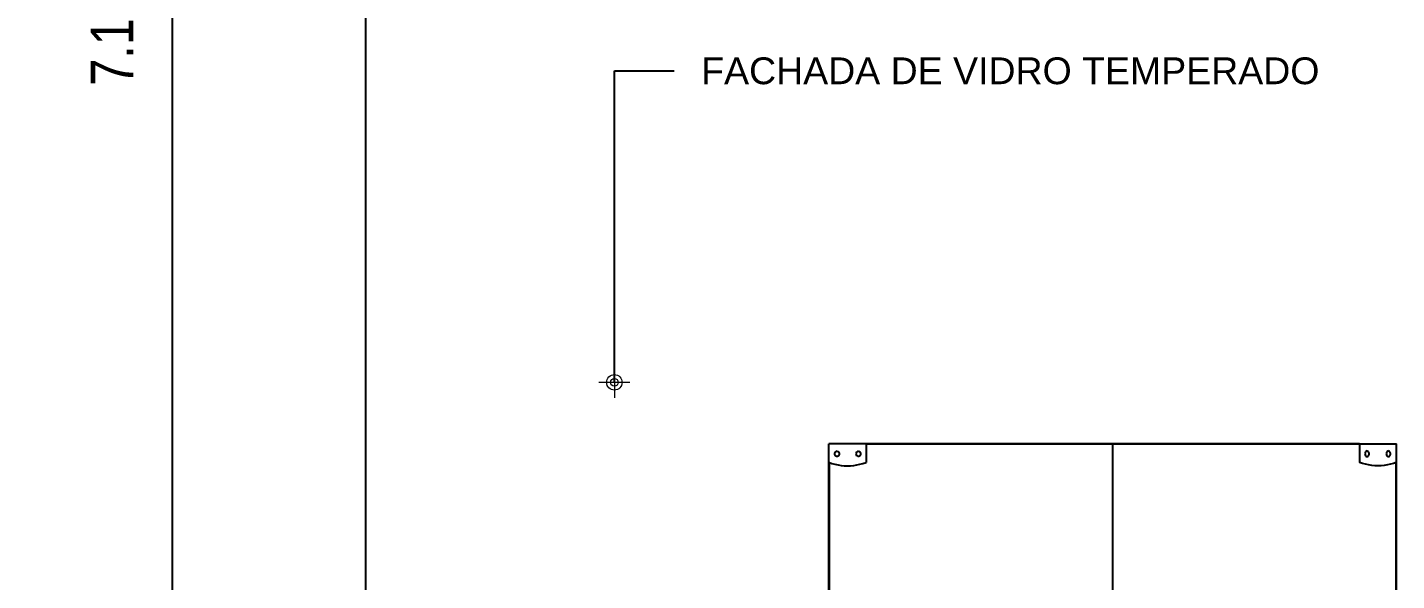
# Model space of a CAD drawing. Header units: millimetres. Extents: x 3212 to 6878, y 1640 to 3386.
# Drawn here: x 3322.186 to 3325.731, y 1666.81 to 1668.243 of the extents above; entities that cross this region are included whole.
import ezdxf

# ---------------------------------------------------------------- set-up
doc = ezdxf.new("R2010")
doc.units = ezdxf.units.MM
doc.header["$LTSCALE"] = 0.8
for name, color, linetype in [('A-PEN-08', 8, 'Continuous'), ('A-PEN-B', 5, 'Continuous'), ('COTA', 2, 'Continuous')]:
    doc.layers.add(name, color=color, linetype=linetype)
doc.layers.add('COTAS', color=53, linetype='Continuous', lineweight=9)
doc.styles.add('CARIMBO_DADOS', font='arial.ttf', dxfattribs={"height": 0.1})
doc.styles.add('F2', font='ARIALN.TTF')
doc.styles.get("Standard").update_dxf_attribs({"font": 'arial.ttf'})
doc.dimstyles.new('ARQUITETURA', dxfattribs={"dimtxt": 0.11, "dimasz": 0.05, "dimexe": 0.1, "dimexo": 0, "dimgap": 0.1, "dimtad": 1, "dimzin": 5, "dimdsep": 46, "dimtxsty": 'F2', "dimblk": 'COTA', "dimcen": 0, "dimse1": 1, "dimse2": 1, "dimadec": 0, "dimazin": 0, "dimtfac": 2, "dimtix": 1, "dimtmove": 2, "dimatfit": 3, "dimldrblk": 'COTA', "dimfxl": 0, "dimtolj": 1, "dimtzin": 5, "dimarcsym": 0})
doc.dimstyles.get("Standard").update_dxf_attribs({"dimtxt": 0.18, "dimasz": 0.18, "dimexe": 0.18, "dimexo": 0.0625, "dimgap": 0.09, "dimtad": 0, "dimtih": 1, "dimtoh": 1, "dimdec": 4, "dimzin": 0, "dimdsep": 46, "dimtxsty": 'Standard', "dimcen": 0.09, "dimadec": 0, "dimazin": 0, "dimtfac": 1, "dimtdec": 4, "dimtofl": 0, "dimtmove": 0, "dimatfit": 3, "dimfxl": 0, "dimtolj": 1, "dimtzin": 0, "dimarcsym": 0})

# ---------------------------------------------------------------- blocks, each defined once
blk = doc.blocks.new('CIRCULOS')
at = {"layer": 'COTAS'}
for p, q in [((0, 4), (0, -4)), ((-4, 0), (4, 0))]:
    blk.add_line(p, q, dxfattribs=at)
for radius in [2, 1]:
    blk.add_circle((0, 0), radius, dxfattribs=at)
blk = doc.blocks.new('COTA')
at = {"layer": 'COTA'}
for p, q in [((0, 1), (0, -1)), ((-1, 0), (1, 0))]:
    blk.add_line(p, q, dxfattribs=at)
at = {"layer": 'COTA', "const_width": 0.5}
blk.add_lwpolyline([(-0.25, 0, 1), (0.25, 0, 1)], format="xyb", close=True, dxfattribs=at)
blk = doc.blocks.new('*D206')
at = {"layer": 'COTAS', "color": 0, "lineweight": -2, "transparency": 16777216}
blk.add_line((3322.562, 1664.7146), (3322.562, 1671.7146), dxfattribs=at)
at = {"layer": 'Defpoints', "color": 0, "transparency": 16777216}
for p in [(3322.562, 1671.7646), (3322.562, 1671.7646), (3322.562, 1664.6646)]:
    blk.add_point(p, dxfattribs=at)
at = {"layer": 'COTAS', "color": 0, "lineweight": -2, "transparency": 16777216, "xscale": 0.05, "yscale": 0.05, "zscale": 0.05}
for p, rotation in [((3322.562, 1671.7646), 90), ((3322.562, 1664.6646), 270)]:
    blk.add_blockref('COTA', p, dxfattribs=dict(at, rotation=rotation))
at = {"layer": 'COTAS', "color": 0, "transparency": 16777216, "insert": (3322.4058, 1668.2146), "char_height": 0.11, "attachment_point": 5, "rotation": 90, "style": 'F2'}
blk.add_mtext('\\A1;7.10', dxfattribs=at)
blk = doc.blocks.new('*D211')
at = {"layer": 'COTAS', "color": 0, "lineweight": -2, "transparency": 16777216}
blk.add_line((3322.112, 1664.1853), (3323.012, 1664.1853), dxfattribs=at)
at = {"layer": 'Defpoints', "color": 0, "transparency": 16777216}
for p in [(3322.062, 1666.9698), (3323.062, 1665.7146), (3323.062, 1664.1853)]:
    blk.add_point(p, dxfattribs=at)
at = {"layer": 'COTAS', "color": 0, "lineweight": -2, "transparency": 16777216, "xscale": 0.05, "yscale": 0.05, "zscale": 0.05, "rotation": 180}
blk.add_blockref('COTA', (3322.062, 1664.1853), dxfattribs=at)
at = {"layer": 'COTAS', "color": 0, "lineweight": -2, "transparency": 16777216, "xscale": 0.05, "yscale": 0.05, "zscale": 0.05}
blk.add_blockref('COTA', (3323.062, 1664.1853), dxfattribs=at)
at = {"layer": 'COTAS', "color": 0, "transparency": 16777216, "insert": (3322.562, 1664.3415), "char_height": 0.11, "attachment_point": 5, "style": 'F2'}
blk.add_mtext('\\A1;1.00', dxfattribs=at)

msp = doc.modelspace()

# ---------------------------------------------------------------- linework, layer by layer
at = {"layer": 'A-PEN-B'}
for p, q in [((3323.062, 1667.7646), (3323.062, 1671.7646)), ((3323.062, 1667.6646), (3323.062, 1667.7646)), ((3323.062, 1664.6646), (3323.062, 1667.6646)), ((3324.3573, 1667.1646), (3324.261, 1667.1646)), ((3324.261, 1667.1162), (3324.261, 1667.1646)), ((3324.2795, 1667.1447), (3324.2808, 1667.1454)), ((3324.2808, 1667.1454), (3324.2823, 1667.1457)), ((3324.2823, 1667.1457), (3324.2837, 1667.1454)), ((3324.2837, 1667.1454), (3324.285, 1667.1447)), ((3324.3348, 1667.1447), (3324.3361, 1667.1454)), ((3324.3361, 1667.1454), (3324.3375, 1667.1457)), ((3324.3375, 1667.1457), (3324.3389, 1667.1454)), ((3324.3389, 1667.1454), (3324.3403, 1667.1447)), ((3324.3573, 1667.1646), (3324.3573, 1667.1634)), ((3325.2157, 1667.1646), (3324.3573, 1667.1646)), ((3324.3573, 1667.1634), (3324.3573, 1667.1162)), ((3324.996, 1667.1634), (3324.3573, 1667.1634)), ((3324.996, 1665.9112), (3324.996, 1667.1634)), ((3325.2157, 1667.1634), (3324.996, 1667.1634)), ((3325.2157, 1667.1646), (3325.2157, 1667.1634)), ((3325.312, 1667.1646), (3325.2157, 1667.1646)), ((3325.312, 1667.1634), (3325.2157, 1667.1634)), ((3325.312, 1667.1634), (3325.312, 1667.1646)), ((3325.6347, 1667.1646), (3325.312, 1667.1646)), ((3325.6347, 1667.1634), (3325.312, 1667.1634)), ((3325.6347, 1667.1646), (3325.6347, 1667.1634)), ((3325.6347, 1667.1646), (3325.731, 1667.1646)), ((3325.6347, 1667.1634), (3325.6347, 1667.1162)), ((3325.653, 1667.1454), (3325.6517, 1667.1447)), ((3325.6545, 1667.1457), (3325.653, 1667.1454)), ((3325.6559, 1667.1454), (3325.6545, 1667.1457)), ((3325.6572, 1667.1447), (3325.6559, 1667.1454)), ((3325.7083, 1667.1454), (3325.707, 1667.1447)), ((3325.7097, 1667.1457), (3325.7083, 1667.1454)), ((3325.7112, 1667.1454), (3325.7097, 1667.1457)), ((3325.7125, 1667.1447), (3325.7112, 1667.1454)), ((3325.731, 1667.1162), (3325.731, 1667.1646)), ((3324.261, 1664.713), (3324.261, 1667.1162)), ((3324.261, 1667.1162), (3324.2624, 1667.1157)), ((3324.2624, 1664.7134), (3324.2624, 1667.1157)), ((3324.2624, 1667.1157), (3324.2689, 1667.1135)), ((3324.2689, 1667.1135), (3324.2768, 1667.1113)), ((3324.2768, 1667.1385), (3324.2769, 1667.1404)), ((3324.2769, 1667.1367), (3324.2768, 1667.1385)), ((3324.2768, 1667.1113), (3324.2848, 1667.1095)), ((3324.2769, 1667.1404), (3324.2775, 1667.1421)), ((3324.2775, 1667.1349), (3324.2769, 1667.1367)), ((3324.2775, 1667.1421), (3324.2784, 1667.1436)), ((3324.2784, 1667.1335), (3324.2775, 1667.1349)), ((3324.2784, 1667.1436), (3324.2795, 1667.1447)), ((3324.2795, 1667.1323), (3324.2784, 1667.1335)), ((3324.2808, 1667.1316), (3324.2795, 1667.1323)), ((3324.2823, 1667.1314), (3324.2808, 1667.1316)), ((3324.2837, 1667.1316), (3324.2823, 1667.1314)), ((3324.285, 1667.1323), (3324.2837, 1667.1316)), ((3324.2848, 1667.1095), (3324.2929, 1667.1083)), ((3324.285, 1667.1447), (3324.2861, 1667.1436)), ((3324.2861, 1667.1335), (3324.285, 1667.1323)), ((3324.2861, 1667.1436), (3324.287, 1667.1421)), ((3324.287, 1667.1349), (3324.2861, 1667.1335)), ((3324.287, 1667.1421), (3324.2876, 1667.1404)), ((3324.2876, 1667.1367), (3324.287, 1667.1349)), ((3324.2876, 1667.1404), (3324.2878, 1667.1385)), ((3324.2878, 1667.1385), (3324.2876, 1667.1367)), ((3324.3254, 1667.1083), (3324.3334, 1667.1095)), ((3324.332, 1667.1385), (3324.3322, 1667.1404)), ((3324.3322, 1667.1367), (3324.332, 1667.1385)), ((3324.3322, 1667.1404), (3324.3328, 1667.1421)), ((3324.3328, 1667.135), (3324.3322, 1667.1367)), ((3324.3328, 1667.1421), (3324.3336, 1667.1436)), ((3324.3336, 1667.1335), (3324.3328, 1667.135)), ((3324.3334, 1667.1095), (3324.3415, 1667.1113)), ((3324.3336, 1667.1436), (3324.3348, 1667.1447)), ((3324.3348, 1667.1323), (3324.3336, 1667.1335)), ((3324.3361, 1667.1316), (3324.3348, 1667.1323)), ((3324.3375, 1667.1314), (3324.3361, 1667.1316)), ((3324.3389, 1667.1316), (3324.3375, 1667.1314)), ((3324.3403, 1667.1323), (3324.3389, 1667.1316)), ((3324.3403, 1667.1447), (3324.3414, 1667.1436)), ((3324.3414, 1667.1335), (3324.3403, 1667.1323)), ((3324.3414, 1667.1436), (3324.3423, 1667.1421)), ((3324.3423, 1667.135), (3324.3414, 1667.1335)), ((3324.3415, 1667.1113), (3324.3494, 1667.1135)), ((3324.3423, 1667.1421), (3324.3428, 1667.1404)), ((3324.3428, 1667.1367), (3324.3423, 1667.135)), ((3324.3428, 1667.1404), (3324.343, 1667.1385)), ((3324.343, 1667.1385), (3324.3428, 1667.1367)), ((3324.3494, 1667.1135), (3324.3573, 1667.1162)), ((3325.6426, 1667.1135), (3325.6347, 1667.1162)), ((3325.6505, 1667.1113), (3325.6426, 1667.1135)), ((3325.6492, 1667.1404), (3325.649, 1667.1385)), ((3325.649, 1667.1385), (3325.6492, 1667.1367)), ((3325.6497, 1667.1421), (3325.6492, 1667.1404)), ((3325.6492, 1667.1367), (3325.6497, 1667.135)), ((3325.6506, 1667.1436), (3325.6497, 1667.1421)), ((3325.6497, 1667.135), (3325.6506, 1667.1335)), ((3325.6585, 1667.1095), (3325.6505, 1667.1113)), ((3325.6517, 1667.1447), (3325.6506, 1667.1436)), ((3325.6506, 1667.1335), (3325.6517, 1667.1323)), ((3325.6517, 1667.1323), (3325.653, 1667.1316)), ((3325.653, 1667.1316), (3325.6545, 1667.1314)), ((3325.6545, 1667.1314), (3325.6559, 1667.1316)), ((3325.6559, 1667.1316), (3325.6572, 1667.1323)), ((3325.6584, 1667.1436), (3325.6572, 1667.1447)), ((3325.6572, 1667.1323), (3325.6584, 1667.1335)), ((3325.6592, 1667.1421), (3325.6584, 1667.1436)), ((3325.6584, 1667.1335), (3325.6592, 1667.135)), ((3325.6666, 1667.1083), (3325.6585, 1667.1095)), ((3325.6598, 1667.1404), (3325.6592, 1667.1421)), ((3325.6592, 1667.135), (3325.6598, 1667.1367)), ((3325.66, 1667.1385), (3325.6598, 1667.1404)), ((3325.6598, 1667.1367), (3325.66, 1667.1385)), ((3325.7072, 1667.1095), (3325.6991, 1667.1083)), ((3325.7044, 1667.1404), (3325.7042, 1667.1385)), ((3325.7042, 1667.1385), (3325.7044, 1667.1367)), ((3325.705, 1667.1421), (3325.7044, 1667.1404)), ((3325.7044, 1667.1367), (3325.705, 1667.1349)), ((3325.7058, 1667.1436), (3325.705, 1667.1421)), ((3325.705, 1667.1349), (3325.7058, 1667.1335)), ((3325.707, 1667.1447), (3325.7058, 1667.1436)), ((3325.7058, 1667.1335), (3325.707, 1667.1323)), ((3325.707, 1667.1323), (3325.7083, 1667.1316)), ((3325.7152, 1667.1113), (3325.7072, 1667.1095)), ((3325.7083, 1667.1316), (3325.7097, 1667.1314)), ((3325.7097, 1667.1314), (3325.7112, 1667.1316)), ((3325.7112, 1667.1316), (3325.7125, 1667.1323)), ((3325.7136, 1667.1436), (3325.7125, 1667.1447)), ((3325.7125, 1667.1323), (3325.7136, 1667.1335)), ((3325.7145, 1667.1421), (3325.7136, 1667.1436)), ((3325.7136, 1667.1335), (3325.7145, 1667.1349)), ((3325.7151, 1667.1404), (3325.7145, 1667.1421)), ((3325.7145, 1667.1349), (3325.7151, 1667.1367)), ((3325.7152, 1667.1385), (3325.7151, 1667.1404)), ((3325.7151, 1667.1367), (3325.7152, 1667.1385)), ((3325.7231, 1667.1135), (3325.7152, 1667.1113)), ((3325.7296, 1667.1157), (3325.7231, 1667.1135)), ((3325.731, 1667.1162), (3325.7296, 1667.1157)), ((3325.7296, 1664.7134), (3325.7296, 1667.1157)), ((3325.731, 1664.713), (3325.731, 1667.1162)), ((3324.2929, 1667.1083), (3324.301, 1667.1076)), ((3324.301, 1667.1076), (3324.3091, 1667.1073)), ((3324.3091, 1667.1073), (3324.3173, 1667.1076)), ((3324.3173, 1667.1076), (3324.3254, 1667.1083)), ((3325.6747, 1667.1076), (3325.6666, 1667.1083)), ((3325.6829, 1667.1073), (3325.6747, 1667.1076)), ((3325.691, 1667.1076), (3325.6829, 1667.1073)), ((3325.6991, 1667.1083), (3325.691, 1667.1076))]:
    msp.add_line(p, q, dxfattribs=at)

# ---------------------------------------------------------------- texts
at = {"layer": 'A-PEN-08', "color": 230, "ltscale": 0.05, "insert": (3323.9305, 1668.1655), "char_height": 0.069442, "attachment_point": 1, "style": 'CARIMBO_DADOS'}
msp.add_mtext('FACHADA DE VIDRO TEMPERADO', dxfattribs=at)

# ---------------------------------------------------------------- dimensions: what is measured, and where the dimension line sits
at = {"layer": 'COTAS'}
dim = msp.add_linear_dim(base=(3322.562, 1671.7646), p1=(3322.562, 1664.6646), p2=(3322.562, 1671.7646), angle=90, dimstyle='ARQUITETURA', dxfattribs=at)
dim.commit()
dim.dimension.update_dxf_attribs({"geometry": '*D206', "text_midpoint": (3322.4058, 1668.2146)})
dim = msp.add_linear_dim(base=(3323.062, 1664.1853), p1=(3322.062, 1666.9698), p2=(3323.062, 1665.7146), dimstyle='ARQUITETURA', dxfattribs=at)
dim.commit()
dim.dimension.update_dxf_attribs({"geometry": '*D211', "text_midpoint": (3322.562, 1664.3415)})

# ---------------------------------------------------------------- leaders
at = {"layer": 'A-PEN-08', "ltscale": 0.05, "annotation_type": 0, "has_hookline": 1, "hookline_direction": 0, "text_width": 1.5885}
msp.add_leader([(3323.7058, 1667.3235), (3323.7058, 1668.1307), (3323.8605, 1668.1307)], dimstyle='Standard', override={"dimtxt": 0.1, "dimasz": 0.01, "dimexe": 0, "dimexo": 0, "dimgap": 0.07, "dimtad": 0, "dimtih": 0, "dimtoh": 0, "dimdec": 2, "dimzin": 5, "dimtxsty": 'CARIMBO_DADOS', "dimcen": 0, "dimse1": 1, "dimse2": 1, "dimclrd": 8, "dimclre": 8, "dimclrt": 230, "dimtfac": 100, "dimtdec": 2, "dimtix": 1, "dimtofl": 1, "dimtmove": 2, "dimldrblk": 'CIRCULOS', "dimfxl": 0, "dimfxlon": 1, "dimtzin": 5, "dimarcsym": 1}, dxfattribs=at)

doc.saveas('drawing.dxf')
